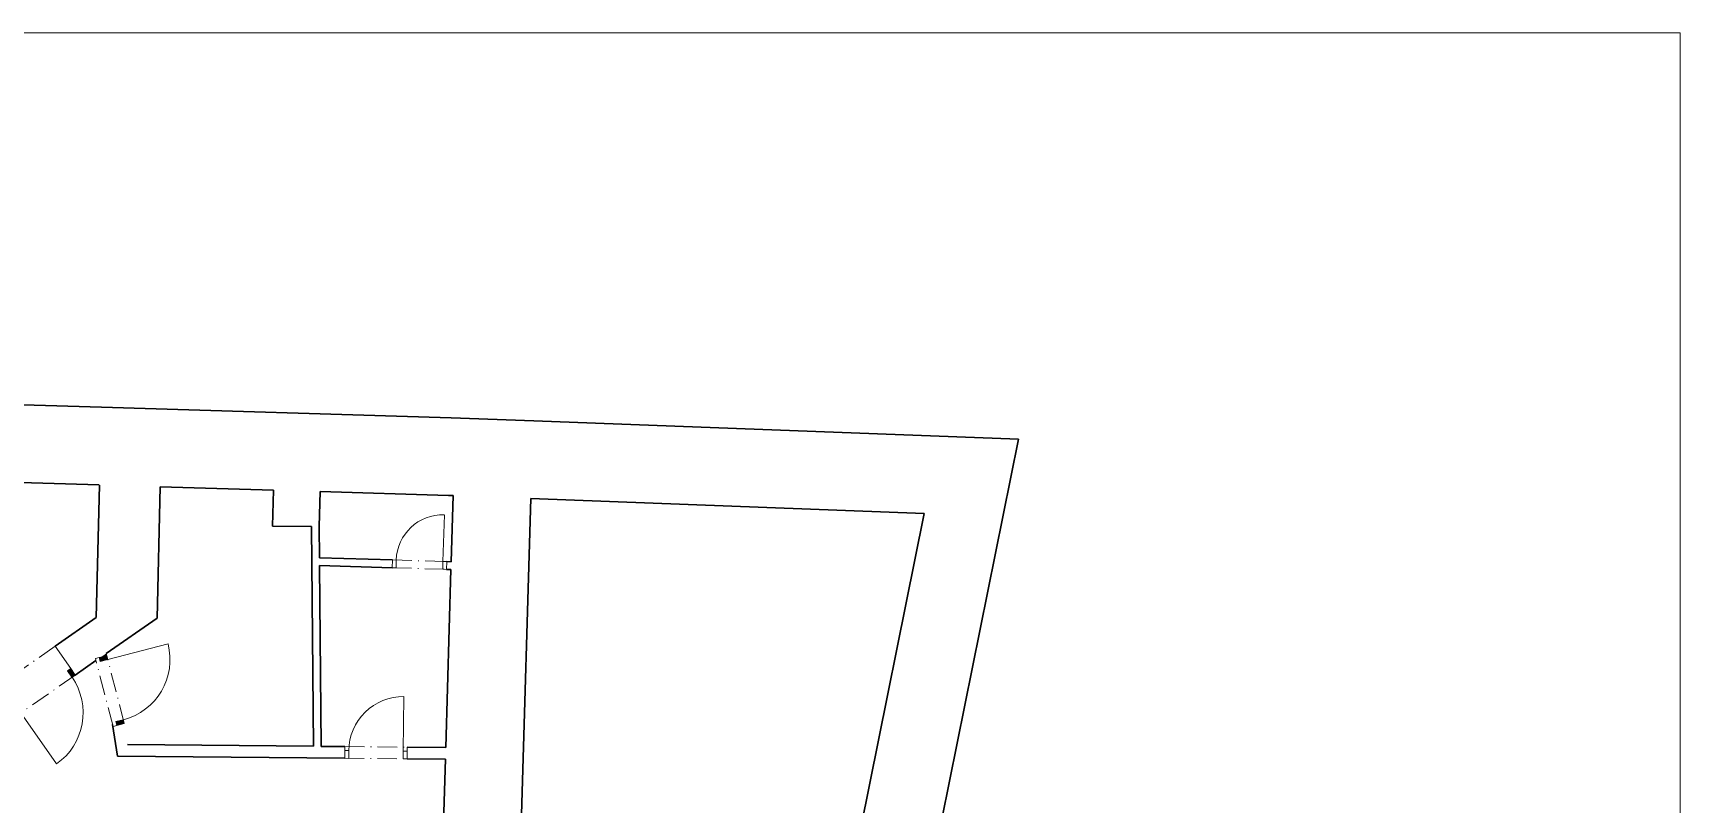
# Model space of a CAD drawing. Header units: millimetres. Extents: x -934 to 41066, y -946 to 28754.
# Drawn here: x 19905 to 41066, y 18846 to 28754 of the extents above; entities that cross this region are included whole.
import ezdxf

# ---------------------------------------------------------------- set-up
doc = ezdxf.new("R2010")
doc.units = ezdxf.units.MM
doc.linetypes.add('čerchovaná 4', pattern=[420, 250, -80, 10, -80])
doc.layers.add('A_zdi.kce', color=7, linetype='Continuous')
for name, color, linetype, lineweight in [('A_zdi.kce_Pero_č.__1', 7, 'Continuous', 30), ('bar', 1, 'Continuous', 18), ('Dveře ArchiCADu_Pero_č.__1', 7, 'Continuous', 5)]:
    doc.layers.add(name, color=color, linetype=linetype, lineweight=lineweight)

# ---------------------------------------------------------------- blocks, each defined once
blk = doc.blocks.new('Dveře 21[9]')
at = {"layer": 'Dveře ArchiCADu_Pero_č.__1', "linetype": 'Continuous', "lineweight": 0, "true_color": 0x000000}
for points in [[(21473, -57875), (21433, -57905), (21492, -57985), (21533, -57956)], [(20807, -58489), (20848, -58459), (20788, -58379), (20748, -58408)]]:
    blk.add_hatch(color=18, dxfattribs=at).paths.add_polyline_path(points)
at = {"layer": 'Dveře ArchiCADu_Pero_č.__1', "color": 7, "linetype": 'čerchovaná 4', "lineweight": 5}
for p, q in [((21266, -57593), (20541, -58126)), ((21533, -57956), (20807, -58489))]:
    blk.add_line(p, q, dxfattribs=at)
at = {"layer": 'Dveře ArchiCADu_Pero_č.__1', "color": 7, "linetype": 'Continuous', "lineweight": 5}
for p, q in [((21473, -57875), (21266, -57593)), ((21473, -57875), (21433, -57905)), ((21433, -57905), (21492, -57985)), ((21533, -57956), (21473, -57875)), ((21533, -57956), (21473, -57875)), ((21533, -57956), (21473, -57875)), ((21492, -57985), (21533, -57956)), ((20748, -58408), (20541, -58126)), ((20788, -58379), (20748, -58408)), ((20848, -58459), (20788, -58379)), ((20748, -58408), (20807, -58489)), ((20807, -58489), (20748, -58408)), ((20807, -58489), (20748, -58408)), ((20807, -58489), (20848, -58459)), ((20848, -58459), (21321, -59104))]:
    blk.add_line(p, q, dxfattribs=at)
blk.add_arc((20848, -58459), 800, 306.3181, 36.3181, dxfattribs=at)
blk = doc.blocks.new('Dveře 21[12]')
at = {"layer": 'Dveře ArchiCADu_Pero_č.__1', "linetype": 'Continuous', "lineweight": 0, "true_color": 0x000000}
for points in [[(21932, -57697), (21836, -57724), (21850, -57772), (21946, -57745)], [(22084, -58589), (22180, -58562), (22166, -58514), (22070, -58541)]]:
    blk.add_hatch(color=18, dxfattribs=at).paths.add_polyline_path(points)
at = {"layer": 'Dveře ArchiCADu_Pero_č.__1', "color": 7, "linetype": 'Continuous', "lineweight": 5}
for p, q in [((21946, -57745), (22715, -57524)), ((21836, -57724), (21788, -57738)), ((21836, -57724), (21932, -57697)), ((21932, -57697), (21836, -57724)), ((21932, -57697), (21836, -57724)), ((21850, -57772), (21836, -57724)), ((21946, -57745), (21850, -57772)), ((21932, -57697), (21946, -57745)), ((22084, -58589), (22036, -58603)), ((22070, -58541), (22166, -58514)), ((22084, -58589), (22070, -58541)), ((22180, -58562), (22084, -58589)), ((22180, -58562), (22084, -58589)), ((22180, -58562), (22084, -58589)), ((22166, -58514), (22180, -58562))]:
    blk.add_line(p, q, dxfattribs=at)
at = {"layer": 'Dveře ArchiCADu_Pero_č.__1', "color": 7, "linetype": 'čerchovaná 4', "lineweight": 5}
for p, q in [((22036, -58603), (21788, -57738)), ((22180, -58562), (21932, -57697))]:
    blk.add_line(p, q, dxfattribs=at)
at = {"layer": 'Dveře ArchiCADu_Pero_č.__1', "color": 7, "linetype": 'Continuous', "lineweight": 5}
blk.add_arc((21946, -57745), 800, 285.9803, 15.9803, dxfattribs=at)
blk = doc.blocks.new('Zeď_28', base_point=(21924, -57668))
at = {"layer": 'A_zdi.kce', "linetype": 'Continuous', "lineweight": 0, "true_color": 0x000000}
blk.add_hatch(color=18, dxfattribs=at).paths.add_polyline_path([(21855, -57719), (21932, -57697), (21924, -57668)])
at = {"layer": 'A_zdi.kce_Pero_č.__1', "color": 7, "linetype": 'Continuous', "lineweight": 5}
for p, q in [((21836, -57724), (21788, -57738)), ((21932, -57697), (21836, -57724)), ((22084, -58589), (22036, -58603)), ((22180, -58562), (22084, -58589))]:
    blk.add_line(p, q, dxfattribs=at)
at = {"layer": 'A_zdi.kce_Pero_č.__1', "color": 7, "linetype": 'Continuous', "lineweight": 5, "flags": 128}
blk.add_lwpolyline([(21932, -57697), (21924, -57668)], dxfattribs=at)
at = {"layer": 'Dveře ArchiCADu_Pero_č.__1', "color": 7, "linetype": 'Continuous', "lineweight": 5}
blk.add_blockref('Dveře 21[12]', (0, 0), dxfattribs=at)

msp = doc.modelspace()

# ---------------------------------------------------------------- linework, layer by layer
at = {"layer": 'A_zdi.kce_Pero_č.__1', "color": 7, "linetype": 'Continuous', "lineweight": 5}
for p, q in [((24519.5, 21882.3), (24522.4, 21982.3)), ((25219.2, 21861.6), (25222.1, 21961.6)), ((20390, 20585.9), (20190.1, 20873.2)), ((20447.2, 20503.9), (20390, 20585.9)), ((23911, 19433.5), (23912, 19533.5)), ((23912, 19533.5), (23912.5, 19583.5)), ((24711, 19425.7), (24711.9, 19525.7)), ((24711.9, 19525.7), (24712.4, 19575.7))]:
    msp.add_line(p, q, dxfattribs=at)
at = {"layer": 'A_zdi.kce_Pero_č.__1', "color": 7, "linetype": 'Continuous', "lineweight": 30, "flags": 128}
for points in [[(20784.8, 23944.8), (15171.6, 24111)], [(25278.3, 23810.1), (20784.8, 23944.8)], [(26339.8, 23771.4), (25278.3, 23810.1)], [(32567.5, 23535.5), (26339.8, 23771.4)], [(31385.8, 17674.8), (32567.5, 23535.5)], [(16118.8, 23082.5), (20755, 22945.3)], [(20758, 22945.2), (20718.4, 21240.9)], [(21498.5, 21235.5), (21537.6, 22921.8)], [(21537.6, 22921.8), (22996.1, 22878.1)], [(22996.1, 22878.1), (22982.3, 22416.6)], [(23582.3, 22410.3), (23595.8, 22860.1)], [(23595.8, 22860.1), (25245.1, 22810.7)], [(25245.1, 22810.7), (25303.3, 22808.5)], [(25303.3, 22808.5), (25278.2, 21959.9)], [(26178.2, 18564.8), (26302.7, 22772.1)], [(26302.7, 22772.1), (31354.9, 22580.7)], [(31354.9, 22580.7), (30536.1, 18519.9)], [(22982.3, 22416.6), (23482.3, 22411.4)], [(23482.3, 22411.4), (23507.5, 19587.5)], [(23585.9, 22010), (23582.3, 22410.3)], [(24522.4, 21982.3), (23585.9, 22010)], [(23607.5, 19586.5), (23586.8, 21909.9)], [(23586.8, 21909.9), (24519.5, 21882.3)], [(25275.2, 21860), (25207.5, 19570.9)], [(25219.2, 21861.6), (25275.2, 21860)], [(25278.2, 21959.9), (25222.1, 21961.6)], [(20718.4, 21240.9), (20190.1, 20873.2)], [(20845.7, 20781.3), (21498.5, 21235.5)], [(20447.2, 20503.9), (20714.4, 20689.9)], [(20926.8, 19868.6), (20991.5, 19462.1)], [(23507.5, 19587.5), (21119.7, 19610.9)], [(23912.5, 19583.5), (23607.5, 19586.5)], [(25207.5, 19570.9), (24712.4, 19575.7)], [(20991.5, 19462.1), (23911, 19433.5)], [(24711, 19425.7), (25203.1, 19420.9)], [(25203.1, 19420.9), (25158.8, 17925.2)]]:
    msp.add_lwpolyline(points, dxfattribs=at)
at = {"layer": 'bar', "ltscale": 0.5}
msp.add_lwpolyline([(-934.2, 28753.8), (41065.8, 28753.8), (41065.8, -946.2), (-934.2, -946.2), (-934.2, 28753.8)], dxfattribs=at)
at = {"layer": 'Dveře ArchiCADu_Pero_č.__1', "color": 7, "linetype": 'Continuous', "lineweight": 5}
for p, q in [((25172.1, 21963.1), (25189.9, 22562.8)), ((24522.4, 21982.3), (24519.5, 21882.3)), ((24519.5, 21882.3), (24522.4, 21982.3)), ((24519.5, 21882.3), (24522.4, 21982.3)), ((24519.5, 21882.3), (24569.4, 21880.9)), ((24572.4, 21980.8), (24522.4, 21982.3)), ((24569.4, 21880.9), (24572.4, 21980.8)), ((25172.1, 21963.1), (25169.2, 21863.1)), ((25169.2, 21863.1), (25219.2, 21861.6)), ((25222.1, 21961.6), (25172.1, 21963.1)), ((25219.2, 21861.6), (25222.1, 21961.6)), ((25219.2, 21861.6), (25222.1, 21961.6)), ((25219.2, 21861.6), (25222.1, 21961.6)), ((24661.9, 19526.2), (24668.8, 20226.2)), ((23912, 19533.5), (23911, 19433.5)), ((23911, 19433.5), (23912, 19533.5)), ((23911, 19433.5), (23912, 19533.5)), ((23912, 19533.5), (23912.5, 19583.5)), ((23962, 19533.1), (23912, 19533.5)), ((23961, 19433.1), (23962, 19533.1)), ((24661.9, 19526.2), (24661, 19426.2)), ((24711.9, 19525.7), (24661.9, 19526.2)), ((24711, 19425.7), (24711.9, 19525.7)), ((24711, 19425.7), (24711.9, 19525.7)), ((24711, 19425.7), (24711.9, 19525.7)), ((24711.9, 19525.7), (24712.4, 19575.7)), ((23911, 19433.5), (23961, 19433.1)), ((24661, 19426.2), (24711, 19425.7))]:
    msp.add_line(p, q, dxfattribs=at)
at = {"layer": 'Dveře ArchiCADu_Pero_č.__1', "color": 7, "linetype": 'čerchovaná 4', "lineweight": 5}
for p, q in [((24519.5, 21882.3), (25219.2, 21861.6)), ((24522.4, 21982.3), (25222.1, 21961.6)), ((23912.5, 19583.5), (24712.4, 19575.7)), ((23911, 19433.5), (24711, 19425.7))]:
    msp.add_line(p, q, dxfattribs=at)
at = {"layer": 'Dveře ArchiCADu_Pero_č.__1', "color": 7, "linetype": 'Continuous', "lineweight": 5}
for centre, radius, start, end in [((25172.1, 21963.1), 600, 88.30522, 178.30522), ((24661.9, 19526.2), 700, 89.43915, 179.43915)]:
    msp.add_arc(centre, radius, start, end, dxfattribs=at)

# ---------------------------------------------------------------- block references
at = {"layer": 'A_zdi.kce', "color": 7, "lineweight": 5, "rotation": 358.518874422707}
msp.add_blockref('Zeď_28', (20845.7, 20781.3), dxfattribs=at)
at = {"layer": 'Dveře ArchiCADu_Pero_č.__1', "color": 7, "linetype": 'Continuous', "lineweight": 5, "rotation": 358.518874422707}
msp.add_blockref('Dveře 21[9]', (419.8, 78996.9), dxfattribs=at)

doc.saveas('drawing.dxf')
